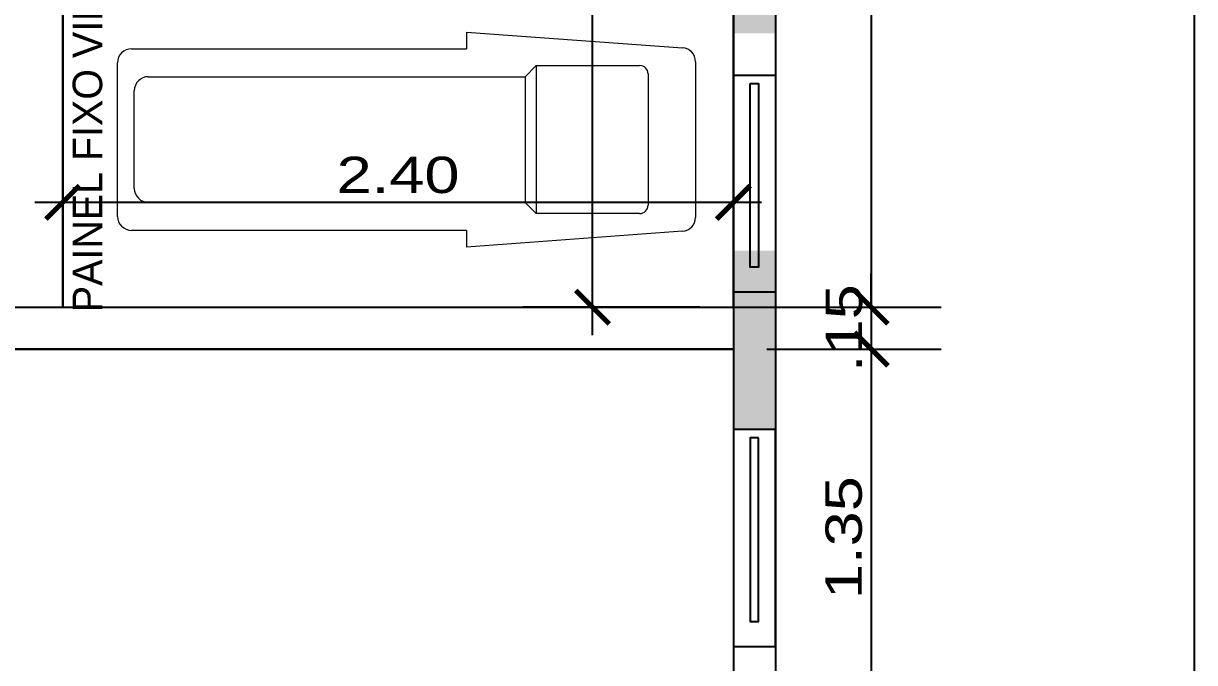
# Model space of a CAD drawing. Header units: inches. Extents: x 5.4 to 65.7, y -9.8 to 26.8.
# Drawn here: x 61.471 to 65.661, y 0.958 to 3.246 of the extents above; entities that cross this region are included whole.
import ezdxf

# ---------------------------------------------------------------- set-up
doc = ezdxf.new("R2010")
doc.units = ezdxf.units.IN
doc.header["$MEASUREMENT"] = 0
doc.layers.add('_mobiliário', color=7, linetype='Continuous', lineweight=5)
doc.layers.add('Muros', color=7, linetype='Continuous', lineweight=30)
doc.layers.add('A-PUERTAS', color=1, linetype='Continuous')
doc.layers.add('AMARELO', color=7, linetype='Continuous')
doc.styles.add('R80-50', font='REFSAN.TTF', dxfattribs={"width": 1.3, "height": 0.13})
doc.styles.add('ROMANS', font='TEMPSITC.TTF')
doc.dimstyles.new('1-50', dxfattribs={"dimtxt": 0.13, "dimasz": 0.12, "dimexe": 0.25, "dimexo": 0.12, "dimgap": 0.03, "dimtad": 1, "dimzin": 5, "dimdsep": 46, "dimtxsty": 'R80-50', "dimblk": 'ARCHTICK', "dimcen": 0.06, "dimdle": 0.1, "dimclrd": 8, "dimclre": 8, "dimclrt": 256, "dimadec": 0, "dimazin": 0, "dimtfac": 1, "dimtix": 1, "dimtmove": 0, "dimatfit": 3, "dimfxl": 1, "dimtolj": 1, "dimtzin": 0, "dimarcsym": 0})

# ---------------------------------------------------------------- blocks, each defined once
blk = doc.blocks.new('_ArchTick')
at = {"color": 0, "linetype": 'ByBlock', "const_width": 0.15}
blk.add_lwpolyline([(-0.5, -0.5), (0.5, 0.5)], dxfattribs=at)
blk = doc.blocks.new('*D75')
at = {"color": 8, "lineweight": -2}
for p, q in [((52.59968927824501, 2.180386056349351), (52.59968927824501, 0.680386056349456)), ((63.89134782316392, 2.080386056349348), (52.34968927824501, 2.080386056349351)), ((52.99134782316571, 0.7803860563494558), (52.34968927824501, 0.7803860563494559))]:
    blk.add_line(p, q, dxfattribs=at)
at = {"layer": 'DEFPOINTS', "color": 0}
for p in [(64.01134782316392, 2.080386056349348), (52.59968927824501, 0.7803860563494559), (53.11134782316572, 0.7803860563494558)]:
    blk.add_point(p, dxfattribs=at)
at = {"color": 8, "lineweight": -2, "xscale": 0.12, "yscale": 0.12, "zscale": 0.12}
for p, rotation in [((52.59968927824501, 2.080386056349351), 90), ((52.59968927824501, 0.7803860563494559), 270)]:
    blk.add_blockref('_ArchTick', p, dxfattribs=dict(at, rotation=rotation))
at = {"insert": (52.50198276380579, 1.430386056349412), "char_height": 0.13, "attachment_point": 5, "rotation": 90, "style": 'R80-50'}
blk.add_mtext('\\A1;1.30', dxfattribs=at)
blk = doc.blocks.new('*D78')
at = {"color": 8, "lineweight": -2}
for p, q in [((63.50732693593122, 2.130386056344603), (63.50732693593122, 5.1444382698804)), ((63.89134782316314, 5.044438269880401), (63.25732693593122, 5.044438269880401)), ((63.89134782316314, 2.230386056344603), (63.25732693593122, 2.230386056344603))]:
    blk.add_line(p, q, dxfattribs=at)
at = {"layer": 'DEFPOINTS', "color": 0}
for p in [(63.50732693593122, 5.044438269880401), (64.01134782316315, 5.044438269880401), (64.01134782316315, 2.230386056344603)]:
    blk.add_point(p, dxfattribs=at)
at = {"color": 8, "lineweight": -2, "xscale": 0.12, "yscale": 0.12, "zscale": 0.12}
for p, rotation in [((63.50732693593122, 5.044438269880401), 90), ((63.50732693593122, 2.230386056344603), 270)]:
    blk.add_blockref('_ArchTick', p, dxfattribs=dict(at, rotation=rotation))
at = {"insert": (63.40935850073981, 3.637412163112512), "char_height": 0.13, "attachment_point": 5, "rotation": 90, "style": 'R80-50'}
blk.add_mtext('\\A1;2.81', dxfattribs=at)
blk = doc.blocks.new('*D74')
at = {"color": 8, "lineweight": -2}
for p, q in [((61.61134782315985, 2.350386056344556), (61.61134782315985, 2.855386056345148)), ((64.01134782316393, 2.350386056343694), (64.01134782316393, 2.855386056345148)), ((64.11134782316392, 2.605386056345148), (61.51134782315986, 2.605386056345148))]:
    blk.add_line(p, q, dxfattribs=at)
at = {"layer": 'DEFPOINTS', "color": 0}
for p in [(61.61134782315985, 2.605386056345148), (61.61134782315985, 2.230386056344556), (64.01134782316393, 2.230386056343694)]:
    blk.add_point(p, dxfattribs=at)
at = {"color": 8, "lineweight": -2, "xscale": 0.12, "yscale": 0.12, "zscale": 0.12, "rotation": 180}
blk.add_blockref('_ArchTick', (61.61134782315985, 2.605386056345148), dxfattribs=at)
at = {"color": 8, "lineweight": -2, "xscale": 0.12, "yscale": 0.12, "zscale": 0.12}
blk.add_blockref('_ArchTick', (64.01134782316393, 2.605386056345148), dxfattribs=at)
at = {"insert": (62.8113478231619, 2.703092570784369), "char_height": 0.13, "attachment_point": 5, "style": 'R80-50'}
blk.add_mtext('\\A1;2.40', dxfattribs=at)
blk = doc.blocks.new('*D86')
at = {"color": 8, "lineweight": -2}
for p, q in [((64.50429363415604, 6.567494205981773), (64.50429363415604, 2.13038605634733)), ((64.13134782316394, 6.467494205981776), (64.75429363415607, 6.467494205981776)), ((53.23134782316699, 2.230386056347333), (64.75429363415607, 2.23038605634733))]:
    blk.add_line(p, q, dxfattribs=at)
at = {"layer": 'DEFPOINTS', "color": 0}
for p in [(64.01134782316393, 6.467494205981776), (53.11134782316699, 2.230386056347333), (64.50429363415604, 2.23038605634733)]:
    blk.add_point(p, dxfattribs=at)
at = {"color": 8, "lineweight": -2, "xscale": 0.12, "yscale": 0.12, "zscale": 0.12}
for p, rotation in [((64.50429363415604, 6.467494205981776), 90), ((64.50429363415604, 2.23038605634733), 270)]:
    blk.add_blockref('_ArchTick', p, dxfattribs=dict(at, rotation=rotation))
at = {"insert": (64.40794037693645, 4.348940131164563), "char_height": 0.13, "attachment_point": 5, "rotation": 90, "style": 'R80-50'}
blk.add_mtext('\\A1;4.24', dxfattribs=at)
blk = doc.blocks.new('*D87')
at = {"color": 8, "lineweight": -2}
for p, q in [((64.50429363415604, 2.23038605634733), (64.50429363415604, 2.35038605634733)), ((53.23134782316699, 2.230386056347333), (64.75429363415607, 2.23038605634733)), ((64.50429363415604, 2.23038605634733), (64.50429363415604, 2.080386056347271)), ((64.13134782316394, 2.080386056347271), (64.75429363415607, 2.080386056347271)), ((64.50429363415604, 2.080386056347271), (64.50429363415604, 1.96038605634727))]:
    blk.add_line(p, q, dxfattribs=at)
at = {"layer": 'DEFPOINTS', "color": 0}
for p in [(53.11134782316699, 2.230386056347333), (64.01134782316393, 2.080386056347271), (64.50429363415604, 2.080386056347271)]:
    blk.add_point(p, dxfattribs=at)
at = {"color": 8, "lineweight": -2, "xscale": 0.12, "yscale": 0.12, "zscale": 0.12}
for p, rotation in [((64.50429363415604, 2.23038605634733), 270), ((64.50429363415604, 2.080386056347271), 90)]:
    blk.add_blockref('_ArchTick', p, dxfattribs=dict(at, rotation=rotation))
at = {"insert": (64.40772210964296, 2.15538605634731), "char_height": 0.13, "attachment_point": 5, "rotation": 90, "style": 'R80-50'}
blk.add_mtext('\\A1;.15', dxfattribs=at)
blk = doc.blocks.new('*D88')
at = {"color": 8, "lineweight": -2}
for p, q in [((64.50429363415604, 2.180386056347271), (64.50429363415604, 0.6303860563473336)), ((64.13134782316394, 2.080386056347271), (64.75429363415607, 2.080386056347271)), ((64.13134782316394, 0.7303860563473337), (64.75429363415607, 0.7303860563473334))]:
    blk.add_line(p, q, dxfattribs=at)
at = {"layer": 'DEFPOINTS', "color": 0}
for p in [(64.01134782316393, 2.080386056347271), (64.01134782316393, 0.7303860563473337), (64.50429363415604, 0.7303860563473336)]:
    blk.add_point(p, dxfattribs=at)
at = {"color": 8, "lineweight": -2, "xscale": 0.12, "yscale": 0.12, "zscale": 0.12}
for p, rotation in [((64.50429363415604, 2.080386056347271), 90), ((64.50429363415604, 0.7303860563473336), 270)]:
    blk.add_blockref('_ArchTick', p, dxfattribs=dict(at, rotation=rotation))
at = {"insert": (64.40658711971683, 1.405386056347312), "char_height": 0.13, "attachment_point": 5, "rotation": 90, "style": 'R80-50'}
blk.add_mtext('\\A1;1.35', dxfattribs=at)

msp = doc.modelspace()

# ---------------------------------------------------------------- hatches: boundary and pattern name
for points in [[(64.01134782316393, 5.345079019008015), (64.16134782316574, 5.345079019008015), (64.16134782316574, 3.210269982581711), (64.01134782316392, 3.210269982581711), (64.01134782316392, 3.658441992446522), (64.01279797768946, 3.658441992446522), (64.01279797768946, 3.690197530933755), (64.01134782316392, 3.690197530933754)], [(64.01134782316574, 2.080386056349348), (64.0113478231656, 2.432917455587674), (64.16134782316574, 2.432917455587674), (64.16134782316574, 1.792908147620527), (64.01134782316574, 1.792908147620527)]]:
    msp.add_hatch(color=256).paths.add_polyline_path(points)

# ---------------------------------------------------------------- linework, layer by layer
for p, q in [((64.16134782316425, 9.322494205983226), (64.16134782316335, -4.277505794014863)), ((65.66134782316425, -4.127505794014861), (65.66134782316425, 9.322494205985137)), ((64.16134782316574, 6.622494205985137), (64.16134782316436, 2.080386056345422)), ((64.16134782316574, 6.622494205985137), (64.16134782316436, 2.080386056345422)), ((64.01134782316315, 2.230386056343694), (64.01134782316495, 6.472494205983227)), ((64.01134782316315, 2.230386056344603), (64.01134782316495, 6.472494205984592)), ((64.01134782316393, 6.472494205984592), (64.01134782316392, 2.080386056349348)), ((61.61134782316169, 4.330092986959632), (61.61134782315985, 2.230386056344603)), ((61.61134782315985, 2.230386056344603), (61.61134782316169, 4.330092986959632)), ((63.09118419724359, 2.230386056343694), (64.01134782316393, 2.230386056343694)), ((60.11134782316385, 2.080386056347957), (64.01134782316393, 2.080386056347271)), ((64.01134782316574, 2.080386056349348), (60.5773553553972, 2.080386056348693)), ((64.01134782316393, 2.080386056347271), (64.01134782316393, 0.7303860563473336))]:
    msp.add_line(p, q)
at = {"layer": '_mobiliário', "color": 253}
for p, q in [((63.05582961850876, 3.215386056345148), (63.82947840042433, 3.158777608887913)), ((63.05582961850876, 3.215386056345148), (63.05582961850876, 3.155386056345149)), ((61.85758070842204, 3.155386056345149), (63.05582961850876, 3.155386056345149)), ((61.80758070842204, 2.555386056345149), (61.80758070842204, 3.10538605634515)), ((63.87582961850876, 3.108910922708334), (63.87582961850876, 2.551861189981964)), ((63.30582961850875, 3.09538605634515), (63.26582961850876, 3.05538605634515)), ((63.30582961850875, 3.09538605634515), (63.30582961850875, 2.565386056345149)), ((63.30582961850875, 3.09538605634515), (63.67582961850875, 3.09538605634515)), ((63.70582961850876, 3.06538605634515), (63.70582961850876, 2.595386056345149)), ((61.91758070842205, 3.05538605634515), (63.26582961850876, 3.05538605634515)), ((63.26582961850876, 3.05538605634515), (63.26582961850876, 2.605386056345148)), ((61.86758070842205, 2.655386056345148), (61.86758070842205, 3.00538605634515)), ((63.26582961850876, 2.605386056345148), (61.91758070842205, 2.605386056345148)), ((63.30582961850875, 2.565386056345149), (63.26582961850876, 2.605386056345149)), ((63.67582961850875, 2.565386056345149), (63.30582961850875, 2.565386056345149)), ((63.05582961850876, 2.505386056345149), (61.85758070842204, 2.505386056345149)), ((63.05582961850876, 2.505386056345149), (63.05582961850876, 2.445386056345149)), ((63.82947840042433, 2.501994503802385), (63.05582961850876, 2.445386056345149))]:
    msp.add_line(p, q, dxfattribs=at)
for centre, radius, start, end in [((61.85758070842204, 3.10538605634515), 0.05, 90, 180), ((63.82582961850876, 3.108910922708334), 0.05, 6.999999999999999e-15, 85.81508387488172), ((63.67582961850875, 3.06538605634515), 0.03, 6.999999999999999e-15, 90), ((61.91758070842205, 3.00538605634515), 0.05, 90, 180.0000000000001), ((61.91758070842205, 2.655386056345148), 0.05, 180, 270), ((63.67582961850875, 2.595386056345149), 0.03, 270, 6.999999999999999e-15), ((61.85758070842204, 2.555386056345149), 0.05, 180, 270), ((63.82582961850876, 2.551861189981964), 0.05, 274.1849161251183, 6.999999999999999e-15)]:
    msp.add_arc(centre, radius, start, end, dxfattribs=at)
at = {"layer": 'A-PUERTAS'}
for points in [[(64.01134782316518, 3.060935029450647), (64.16134782316483, 3.060935029450647), (64.16134782316483, 2.283582502456609), (64.01134782316518, 2.283582502456609)], [(64.01134782316518, 3.060935029450647), (64.16134782316483, 3.060935029450647), (64.16134782316483, 2.283582502456609), (64.01134782316518, 2.283582502456609)], [(64.07134782316332, 3.030806381737485), (64.10134782316307, 3.030806381737485), (64.10134782316307, 2.373453854742885), (64.07134782316332, 2.373453854742885)], [(64.07134782316332, 3.030806381737485), (64.10134782316307, 3.030806381737485), (64.10134782316307, 2.373453854742885), (64.07134782316332, 2.373453854742885)], [(64.16134782316372, 1.792908147619799), (64.01134782316409, 1.792908147619799), (64.01134782316409, 1.015555620625763), (64.16134782316372, 1.015555620625763)], [(64.16134782316372, 1.792908147619799), (64.01134782316409, 1.792908147619799), (64.01134782316409, 1.015555620625763), (64.16134782316372, 1.015555620625763)], [(64.1013478231656, 1.762779499906638), (64.07134782316585, 1.762779499906638), (64.07134782316585, 1.105426972912038), (64.1013478231656, 1.105426972912038)], [(64.1013478231656, 1.762779499906638), (64.07134782316585, 1.762779499906638), (64.07134782316585, 1.105426972912038), (64.1013478231656, 1.105426972912038)]]:
    msp.add_lwpolyline(points, close=True, dxfattribs=at)
at = {"layer": 'Muros'}
msp.add_line((60.11134782316385, 2.080386056347243), (63.86134782316385, 2.080386056347242), dxfattribs=at)
msp.add_line((60.11134782316385, 2.080386056347243), (63.86134782316385, 2.080386056347242), dxfattribs=at)

# ---------------------------------------------------------------- texts
at = {"layer": 'AMARELO', "style": 'ROMANS'}
msp.add_text('PAINEL FIXO VIDRO', height=0.1055280589669383, rotation=90, dxfattribs=at).set_placement((61.75270381014183, 2.212402409669583))

# ---------------------------------------------------------------- dimensions: what is measured, and where the dimension line sits
for base, p1, p2, angle, picture, middle in [((64.50429363415604, 2.23038605634733), (64.01134782316393, 6.467494205981776), (53.11134782316699, 2.230386056347333), 90, '*D86', (64.40794037693645, 4.348940131164563)), ((63.50732693593122, 5.044438269880401), (64.01134782316315, 2.230386056344603), (64.01134782316315, 5.044438269880401), 90, '*D78', (63.40935850073981, 3.637412163112512)), ((61.61134782315985, 2.605386056345148), (64.01134782316393, 2.230386056343694), (61.61134782315985, 2.230386056344556), 180, '*D74', (62.8113478231619, 2.703092570784369)), ((52.59968927824501, 0.7803860563494559), (64.01134782316392, 2.080386056349348), (53.11134782316572, 0.7803860563494558), 90, '*D75', (52.50198276380579, 1.430386056349412))]:
    dim = msp.add_linear_dim(base=base, p1=p1, p2=p2, angle=angle, dimstyle='1-50')
    dim.commit()
    dim.dimension.update_dxf_attribs({"geometry": picture, "text_midpoint": middle})
for base, p1, p2, picture, middle in [((64.50429363415604, 2.080386056347271), (53.11134782316699, 2.230386056347333), (64.01134782316393, 2.080386056347271), '*D87', (64.40772210964296, 2.15538605634731)), ((64.50429363415604, 0.7303860563473336), (64.01134782316393, 2.080386056347271), (64.01134782316393, 0.7303860563473337), '*D88', (64.40658711971683, 1.405386056347312))]:
    dim = msp.add_linear_dim(base=base, p1=p1, p2=p2, angle=90, dimstyle='1-50', override={"dimtmove": 1})
    dim.commit()
    dim.dimension.update_dxf_attribs({"geometry": picture, "text_midpoint": middle})

doc.saveas('drawing.dxf')
